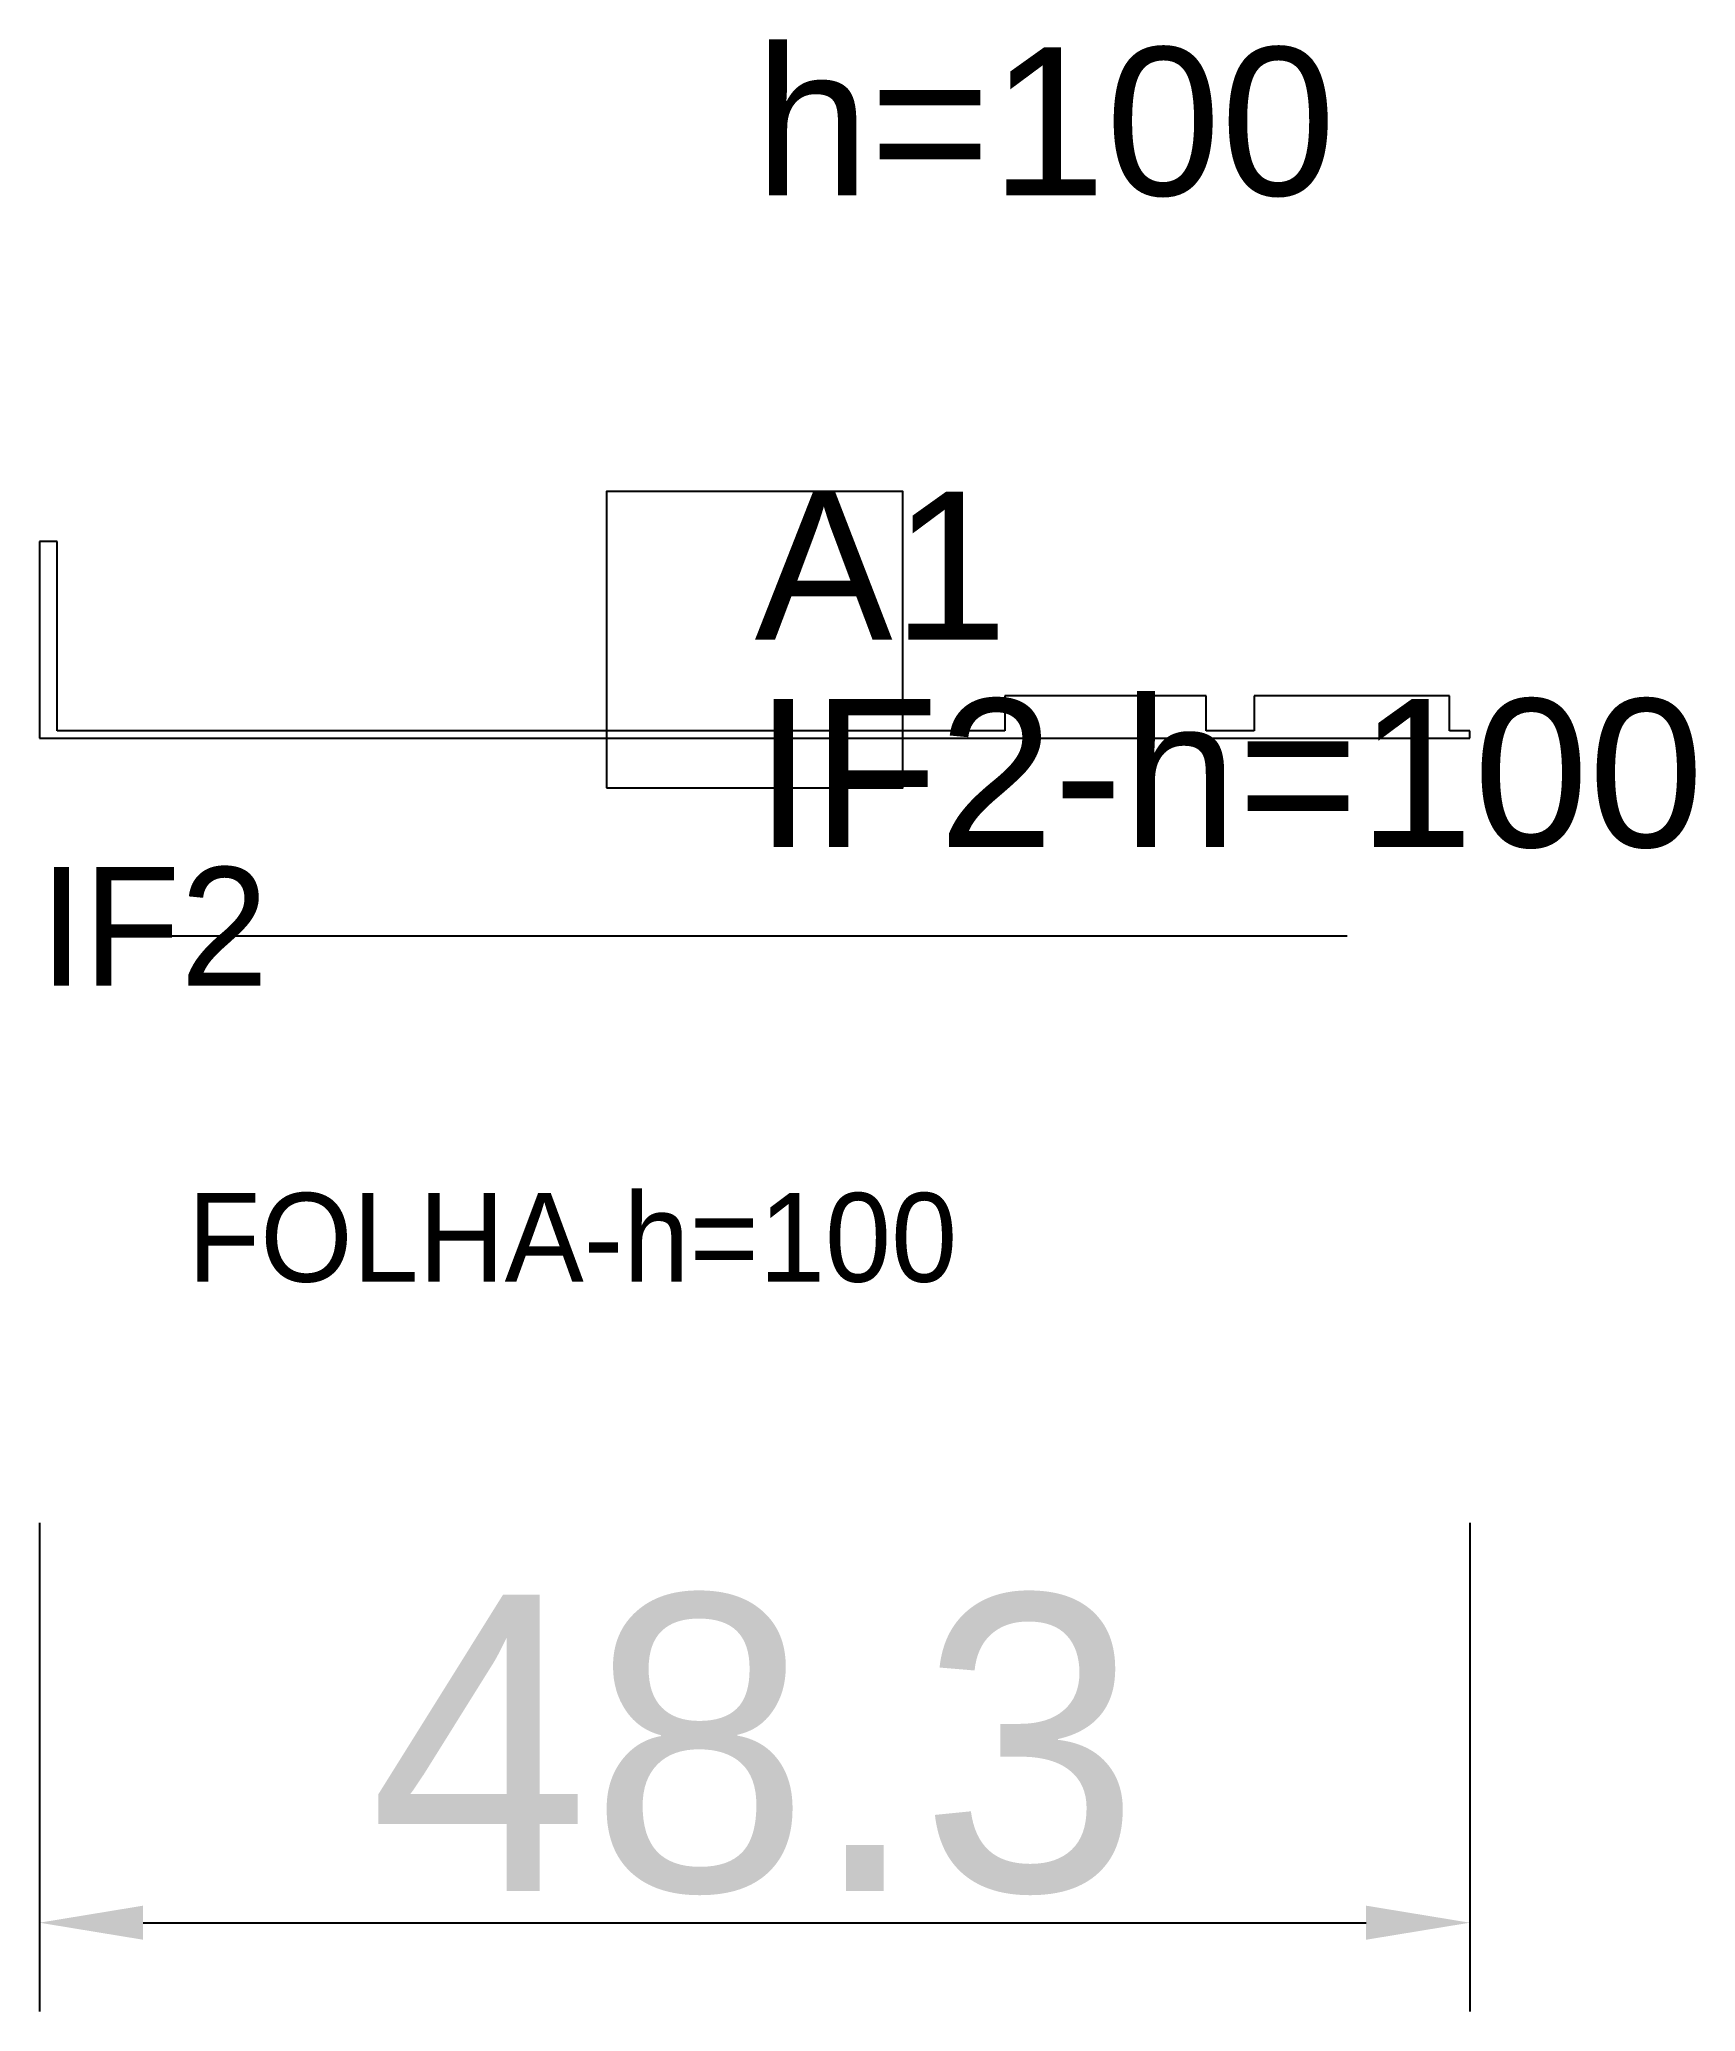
# Model space of a CAD drawing. Header units: metres. Extents: x 222.2 to 278.1, y 151.9 to 218.4.
import ezdxf

# ---------------------------------------------------------------- set-up
doc = ezdxf.new("R2010")
doc.units = ezdxf.units.M
for name, color, linetype in [('3', 3, 'CONTINUOUS'), ('AUX00', 7, 'CONTINUOUS'), ('COTA', 241, 'CONTINUOUS'), ('FOLHA', 255, 'CONTINUOUS'), ('Hachura', 251, 'CONTINUOUS'), ('NOMENCLATURA', 7, 'CONTINUOUS'), ('Nível', 160, 'CONTINUOUS'), ('Painéis', 200, 'CONTINUOUS'), ('Pilares', 5, 'CONTINUOUS'), ('SARR_2.2x7', 40, 'CONTINUOUS')]:
    doc.layers.add(name, color=color, linetype=linetype)
doc.styles.add('ARIAL', font='Arial.ttf')
doc.styles.add('STR_STANDARD', font='arial.ttf')
doc.dimstyles.new('EZ DXF', dxfattribs={"dimtxt": 10, "dimasz": 3.5, "dimexe": 3, "dimexo": 1.5, "dimgap": 1, "dimtad": 1, "dimdec": 1, "dimdsep": 46, "dimcen": 2.5, "dimazin": 3, "dimtfac": 1, "dimtmove": 0, "dimatfit": 3})

msp = doc.modelspace()

# ---------------------------------------------------------------- hatches: boundary and pattern name
at = {"layer": 'Hachura'}
h = msp.add_hatch(dxfattribs=at)
h.set_pattern_fill('ANSI31', scale=50)
h.paths.add_polyline_path([(222.2, 201.5), (222.2, 194.86), (270.48, 194.86), (270.48, 195.1), (269.8, 195.1), (269.8, 196.28), (263.2, 196.28), (263.2, 195.1), (261.58, 195.1), (261.58, 196.28), (254.78, 196.28), (254.78, 195.1), (222.8, 195.1), (222.8, 201.5)])
h = msp.add_hatch(dxfattribs=at)
h.set_pattern_fill('ANSI31', scale=50)
h.paths.add_polyline_path([(222.2, 201.5), (222.2, 194.86), (270.48, 194.86), (270.48, 195.1), (269.8, 195.1), (269.8, 196.28), (263.2, 196.28), (263.2, 195.1), (261.58, 195.1), (261.58, 196.28), (254.78, 196.28), (254.78, 195.1), (222.8, 195.1), (222.8, 201.5)])

# ---------------------------------------------------------------- linework, layer by layer
at = {"layer": 'Painéis', "color": 200}
for p, q in [((222.2, 201.5), (222.2, 194.86)), ((222.8, 201.5), (222.2, 201.5)), ((222.2, 201.5), (222.2, 194.86)), ((222.8, 201.5), (222.2, 201.5)), ((222.8, 195.1), (222.8, 201.5)), ((222.8, 195.1), (222.8, 201.5)), ((261.58, 196.28), (254.78, 196.28)), ((254.78, 196.28), (254.78, 195.1)), ((261.58, 196.28), (254.78, 196.28)), ((254.78, 196.28), (254.78, 195.1)), ((261.58, 195.1), (261.58, 196.28)), ((261.58, 195.1), (261.58, 196.28)), ((269.8, 196.28), (263.2, 196.28)), ((263.2, 196.28), (263.2, 195.1)), ((269.8, 196.28), (263.2, 196.28)), ((263.2, 196.28), (263.2, 195.1)), ((269.8, 195.1), (269.8, 196.28)), ((269.8, 195.1), (269.8, 196.28)), ((254.78, 195.1), (222.8, 195.1)), ((254.78, 195.1), (222.8, 195.1)), ((263.2, 195.1), (261.58, 195.1)), ((263.2, 195.1), (261.58, 195.1)), ((270.48, 195.1), (269.8, 195.1)), ((270.48, 195.1), (269.8, 195.1)), ((270.48, 194.86), (270.48, 195.1)), ((270.48, 194.86), (270.48, 195.1)), ((222.2, 194.86), (270.48, 194.86)), ((222.2, 194.86), (270.48, 194.86))]:
    msp.add_line(p, q, dxfattribs=at)
at = {"layer": 'Pilares'}
msp.add_lwpolyline([(241.34, 193.18), (251.34, 193.18), (251.34, 203.18), (241.34, 203.18)], close=True, dxfattribs=at)
msp.add_lwpolyline([(241.34, 193.18), (251.34, 193.18), (251.34, 203.18), (241.34, 203.18)], close=True, dxfattribs=at)
at = {"layer": 'SARR_2.2x7'}
msp.add_line((226.34, 188.18), (266.34, 188.18), dxfattribs=at)
msp.add_line((226.34, 188.18), (266.34, 188.18), dxfattribs=at)

# ---------------------------------------------------------------- texts
at = {"layer": '3', "style": 'STR_STANDARD'}
msp.add_text('A1', height=5, dxfattribs=at).set_placement((246.34, 198.18))
msp.add_text('A1', height=5, dxfattribs=at).set_placement((246.34, 198.18))
at = {"layer": 'AUX00', "style": 'STR_STANDARD'}
msp.add_text('IF2-h=100', height=5, dxfattribs=at).set_placement((246.34, 191.18))
msp.add_text('IF2-h=100', height=5, dxfattribs=at).set_placement((246.34, 191.18))
at = {"layer": 'FOLHA'}
msp.add_text('FOLHA-h=100', height=3, dxfattribs=at).set_placement((227.2, 176.5))
msp.add_text('FOLHA-h=100', height=3, dxfattribs=at).set_placement((227.2, 176.5))
at = {"layer": 'NOMENCLATURA', "insert": (246.34, 218.18), "char_height": 5, "attachment_point": 1, "style": 'ARIAL'}
msp.add_mtext('h=100', dxfattribs=at)
msp.add_mtext('h=100', dxfattribs=at)
at = {"layer": 'Nível'}
msp.add_text('IF2', height=4, dxfattribs=at).set_placement((222.2, 186.5))
msp.add_text('IF2', height=4, dxfattribs=at).set_placement((222.2, 186.5))

# ---------------------------------------------------------------- dimensions: what is measured, and where the dimension line sits
at = {"layer": 'COTA'}
msp.add_linear_dim(base=(222.2, 154.86), p1=(222.2, 169.86), p2=(270.48, 169.86), dimstyle='EZ DXF', dxfattribs=at).render()
msp.add_linear_dim(base=(222.2, 154.86), p1=(222.2, 169.86), p2=(270.48, 169.86), dimstyle='EZ DXF', dxfattribs=at).render()

doc.saveas('drawing.dxf')
